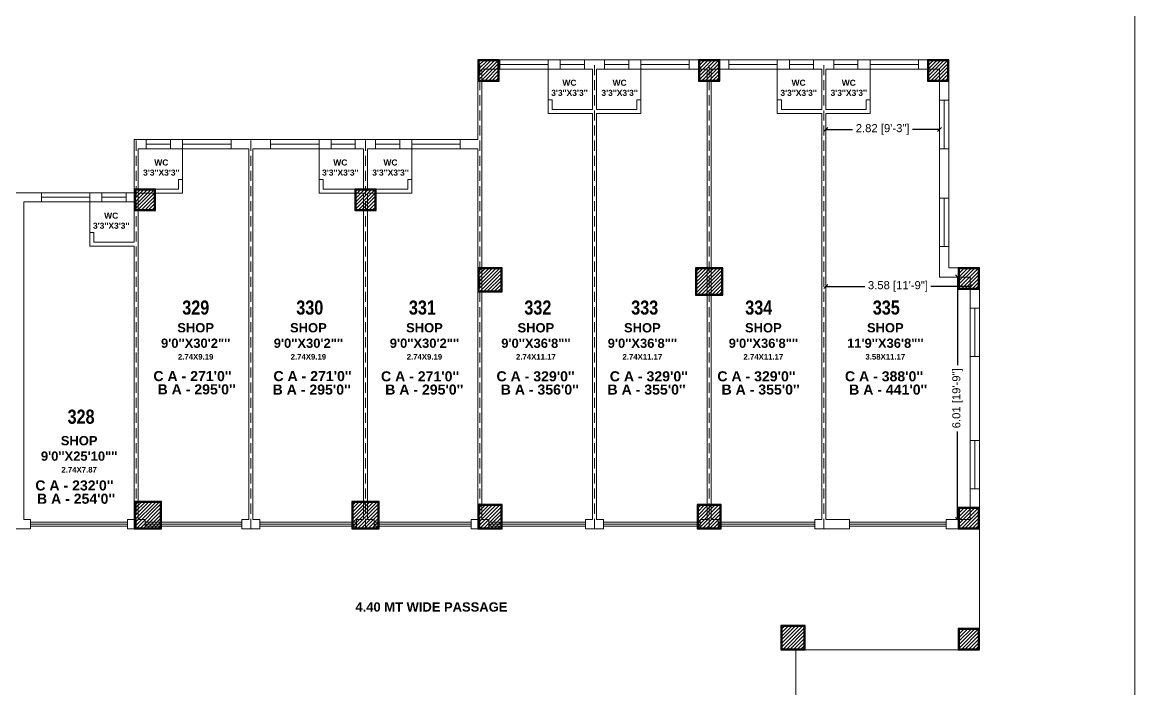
# Model space of a CAD drawing. Header units: metres. Extents: x 0 to 8495, y 0 to 3455.
# Drawn here: x 8367.14 to 8394.72, y 198.72 to 215.25 of the extents above; entities that cross this region are included whole.
import ezdxf

# ---------------------------------------------------------------- set-up
doc = ezdxf.new("R2010")
doc.units = ezdxf.units.M
doc.header["$MEASUREMENT"] = 0
doc.linetypes.add('DASH2', pattern=[0.375, 0.25, -0.125])
doc.layers.get('0').update_dxf_attribs({"lineweight": 18})
doc.layers.add('Columns', color=12, linetype='Continuous', lineweight=25)
doc.styles.add('Annotative', font='arial.ttf')
doc.styles.get("Standard").update_dxf_attribs({"font": 'ARIALN.TTF', "height": 0.2})
doc.dimstyles.get("Standard").update_dxf_attribs({"dimtxt": 0.2, "dimasz": 0.1, "dimexe": 0.08, "dimexo": 0.1125, "dimgap": 0.09, "dimtad": 0, "dimtoh": 1, "dimzin": 0, "dimdsep": 46, "dimtxsty": 'Annotative', "dimblk": 'OBLIQUE', "dimcen": 0.09, "dimse1": 1, "dimse2": 1, "dimclrt": 256, "dimadec": 0, "dimazin": 0, "dimtfac": 1, "dimtofl": 0, "dimtmove": 0, "dimatfit": 3, "dimldrblk": 'OBLIQUE', "dimfxl": 1, "dimtolj": 1, "dimtzin": 0, "dimarcsym": 0})

# ---------------------------------------------------------------- blocks, each defined once
blk = doc.blocks.new('_Oblique')
at = {"color": 0, "linetype": 'ByBlock', "lineweight": -2}
blk.add_line((-0.5, -0.5), (0.5, 0.5), dxfattribs=at)
blk = doc.blocks.new('*D81')
at = {"color": 0, "lineweight": -2, "transparency": 16777216}
for p, q in [((8387.06, 212.59), (8387.728, 212.59)), ((8389.884, 212.59), (8389.215, 212.59))]:
    blk.add_line(p, q, dxfattribs=at)
at = {"layer": 'Defpoints', "color": 0, "transparency": 16777216}
for p in [(8387.06, 214.085), (8389.884, 214.085), (8389.884, 212.59)]:
    blk.add_point(p, dxfattribs=at)
at = {"color": 0, "lineweight": -2, "transparency": 16777216, "xscale": 0.1, "yscale": 0.1, "zscale": 0.1, "rotation": 180}
blk.add_blockref('_Oblique', (8387.06, 212.59), dxfattribs=at)
at = {"color": 0, "lineweight": -2, "transparency": 16777216, "xscale": 0.1, "yscale": 0.1, "zscale": 0.1}
blk.add_blockref('_Oblique', (8389.884, 212.59), dxfattribs=at)
at = {"lineweight": 0, "transparency": 16777216, "insert": (8388.472, 212.59), "char_height": 0.2, "attachment_point": 5, "style": 'Annotative'}
blk.add_mtext('\\A1;2.82 [9\'-3"]', dxfattribs=at)
blk = doc.blocks.new('*D82')
at = {"color": 0, "lineweight": -2, "transparency": 16777216}
for p, q in [((8387.06, 208.697), (8388.032, 208.697)), ((8390.643, 208.697), (8389.67, 208.697))]:
    blk.add_line(p, q, dxfattribs=at)
at = {"layer": 'Defpoints', "color": 0, "transparency": 16777216}
for p in [(8387.06, 208.929), (8390.643, 208.929), (8387.06, 208.697)]:
    blk.add_point(p, dxfattribs=at)
at = {"color": 0, "lineweight": -2, "transparency": 16777216, "xscale": 0.1, "yscale": 0.1, "zscale": 0.1, "rotation": 180}
blk.add_blockref('_Oblique', (8387.06, 208.697), dxfattribs=at)
at = {"color": 0, "lineweight": -2, "transparency": 16777216, "xscale": 0.1, "yscale": 0.1, "zscale": 0.1}
blk.add_blockref('_Oblique', (8390.643, 208.697), dxfattribs=at)
at = {"lineweight": 0, "transparency": 16777216, "insert": (8388.851, 208.697), "char_height": 0.2, "attachment_point": 5, "style": 'Annotative'}
blk.add_mtext('\\A1;3.58 [11\'-9"]', dxfattribs=at)
blk = doc.blocks.new('*D83')
at = {"color": 0, "lineweight": -2, "transparency": 16777216}
for p, q in [((8390.329, 208.929), (8390.329, 206.742)), ((8390.329, 202.915), (8390.329, 205.102))]:
    blk.add_line(p, q, dxfattribs=at)
at = {"layer": 'Defpoints', "color": 0, "transparency": 16777216}
for p in [(8390.643, 208.929), (8390.329, 202.915), (8390.643, 202.915)]:
    blk.add_point(p, dxfattribs=at)
at = {"color": 0, "lineweight": -2, "transparency": 16777216, "xscale": 0.1, "yscale": 0.1, "zscale": 0.1}
for p, rotation in [((8390.329, 208.929), 90), ((8390.329, 202.915), 270)]:
    blk.add_blockref('_Oblique', p, dxfattribs=dict(at, rotation=rotation))
at = {"lineweight": 0, "transparency": 16777216, "insert": (8390.329, 205.922), "char_height": 0.2, "attachment_point": 5, "rotation": 90, "style": 'Annotative'}
blk.add_mtext('\\A1;6.01 [19\'-9"]', dxfattribs=at)

msp = doc.modelspace()

# ---------------------------------------------------------------- hatches: boundary and pattern name
at = {"layer": 'Columns', "lineweight": 20}
h = msp.add_hatch(dxfattribs=at)
h.set_pattern_fill('ANSI31', color=5, scale=0.5)
h.set_pattern_definition([(45, (1247.26931, -244.046405), (-0.0441941738, 0.0441941738), [])])
h.paths.add_polyline_path([(8378.461, 213.81), (8378.941, 213.81), (8378.941, 214.29), (8378.461, 214.29)])
h = msp.add_hatch(dxfattribs=at)
h.set_pattern_fill('ANSI31', color=5, scale=0.5)
h.set_pattern_definition([(45, (1252.73674, -244.046405), (-0.0441941738, 0.0441941738), [])])
h.paths.add_polyline_path([(8383.929, 213.81), (8384.409, 213.81), (8384.409, 214.29), (8383.929, 214.29)])
h = msp.add_hatch(dxfattribs=at)
h.set_pattern_fill('ANSI31', color=5, scale=0.5)
h.set_pattern_definition([(45, (1258.416915, -244.046405), (-0.0441941738, 0.0441941738), [])])
h.paths.add_polyline_path([(8389.609, 213.81), (8390.089, 213.81), (8390.089, 214.29), (8389.609, 214.29)])
h = msp.add_hatch(dxfattribs=at)
h.set_pattern_fill('ANSI31', color=5, scale=0.5)
h.set_pattern_definition([(45, (1238.745664, -247.253395), (-0.0441941738, 0.0441941738), [])])
h.paths.add_polyline_path([(8369.937, 210.603), (8370.417, 210.603), (8370.417, 211.083), (8369.937, 211.083)])
h = msp.add_hatch(dxfattribs=at)
h.set_pattern_fill('ANSI31', color=5, scale=0.5)
h.set_pattern_definition([(45, (1244.213095, -247.253395), (-0.0441941738, 0.0441941738), [])])
h.paths.add_polyline_path([(8375.405, 210.603), (8375.885, 210.603), (8375.885, 211.083), (8375.405, 211.083)])
at = {"layer": 'Columns'}
h = msp.add_hatch(dxfattribs=at)
h.set_pattern_fill('ANSI31', scale=0.5)
h.set_pattern_definition([(45, (1247.30431, -249.20235), (-0.0441941738, 0.0441941738), [])])
h.paths.add_polyline_path([(8378.461, 208.584), (8379.011, 208.584), (8379.011, 209.134), (8378.461, 209.134)])
h = msp.add_hatch(dxfattribs=at)
h.set_pattern_fill('ANSI31', color=6, scale=0.5)
h.set_pattern_definition([(45, (1252.81174, -249.35235), (-0.0441941738, 0.0441941738), [])])
h.paths.add_polyline_path([(8384.484, 208.504), (8384.484, 209.134), (8383.854, 209.134), (8383.854, 208.504)])
at = {"layer": 'Columns', "lineweight": 20}
h = msp.add_hatch(dxfattribs=at)
h.set_pattern_fill('ANSI31', color=5, scale=0.5)
h.set_pattern_definition([(45, (1259.17586, -249.20235), (-0.0441941738, 0.0441941738), [])])
h.paths.add_polyline_path([(8390.368, 208.654), (8390.848, 208.654), (8390.848, 209.134), (8390.368, 209.134)])
at = {"layer": 'Columns'}
h = msp.add_hatch(dxfattribs=at)
h.set_pattern_fill('ANSI31', color=6, scale=0.5)
h.set_pattern_definition([(45, (1238.895664, -255.14629), (-0.0441941738, 0.0441941738), [])])
h.paths.add_polyline_path([(8370.567, 202.71), (8370.567, 203.34), (8369.937, 203.34), (8369.937, 202.71)])
h = msp.add_hatch(dxfattribs=at)
h.set_pattern_fill('ANSI31', color=6, scale=0.5)
h.set_pattern_definition([(45, (1244.288095, -255.14629), (-0.0441941738, 0.0441941738), [])])
h.paths.add_polyline_path([(8375.96, 202.71), (8375.96, 203.34), (8375.33, 203.34), (8375.33, 202.71)])
h = msp.add_hatch(dxfattribs=at)
h.set_pattern_fill('ANSI31', scale=0.5)
h.set_pattern_definition([(45, (1247.30431, -255.07629), (-0.0441941738, 0.0441941738), [])])
h.paths.add_polyline_path([(8378.461, 202.71), (8379.011, 202.71), (8379.011, 203.26), (8378.461, 203.26)])
h = msp.add_hatch(dxfattribs=at)
h.set_pattern_fill('ANSI31', scale=0.5)
h.set_pattern_definition([(45, (1252.73674, -255.07629), (-0.0441941738, 0.0441941738), [])])
h.paths.add_polyline_path([(8383.894, 202.71), (8384.444, 202.71), (8384.444, 203.26), (8383.894, 203.26)])
at = {"layer": 'Columns', "lineweight": 20}
h = msp.add_hatch(dxfattribs=at)
h.set_pattern_fill('ANSI31', color=5, scale=0.5)
h.set_pattern_definition([(45, (1259.17586, -255.14629), (-0.0441941738, 0.0441941738), [])])
h.paths.add_polyline_path([(8390.368, 202.71), (8390.848, 202.71), (8390.848, 203.19), (8390.368, 203.19)])
at = {"layer": 'Columns'}
h = msp.add_hatch(dxfattribs=at)
h.set_pattern_fill('ANSI31', scale=0.5)
h.set_pattern_definition([(45, (1254.81796, -258.074664), (-0.0441941738, 0.0441941738), [])])
h.paths.add_polyline_path([(8385.975, 199.711), (8386.525, 199.711), (8386.525, 200.261), (8385.975, 200.261)])
at = {"layer": 'Columns', "lineweight": 20}
h = msp.add_hatch(dxfattribs=at)
h.set_pattern_fill('ANSI31', color=5, scale=0.5)
h.set_pattern_definition([(45, (1259.17586, -258.144664), (-0.0441941738, 0.0441941738), [])])
h.paths.add_polyline_path([(8390.368, 199.711), (8390.848, 199.711), (8390.848, 200.191), (8390.368, 200.191)])

# ---------------------------------------------------------------- linework, layer by layer
at = {"lineweight": 0}
for p, q in [((8387.19, 214.315), (8378.436, 214.315)), ((8378.436, 212.338), (8378.436, 214.315)), ((8380.777, 214.315), (8380.477, 214.315)), ((8380.477, 214.315), (8380.477, 214.085)), ((8380.477, 214.2), (8381.077, 214.2)), ((8381.077, 214.085), (8381.077, 214.315)), ((8384.119, 214.315), (8381.277, 214.315)), ((8381.577, 214.085), (8381.577, 214.315)), ((8382.177, 214.2), (8381.577, 214.2)), ((8381.877, 214.315), (8382.177, 214.315)), ((8382.177, 214.315), (8382.177, 214.085)), ((8387.19, 214.315), (8384.119, 214.315)), ((8386.46, 214.315), (8386.16, 214.315)), ((8386.16, 214.315), (8386.16, 214.085)), ((8386.16, 214.2), (8386.76, 214.2)), ((8386.76, 214.085), (8386.76, 214.315)), ((8387.19, 214.315), (8390.114, 214.315)), ((8387.26, 214.085), (8387.26, 214.315)), ((8387.86, 214.2), (8387.26, 214.2)), ((8387.56, 214.315), (8387.86, 214.315)), ((8387.86, 214.315), (8387.86, 214.085)), ((8390.114, 214.315), (8390.114, 209.159)), ((8381.277, 214.085), (8378.536, 214.085)), ((8378.536, 213.656), (8378.536, 214.085)), ((8380.177, 214.085), (8380.177, 212.985)), ((8380.277, 214.085), (8380.177, 214.085)), ((8380.177, 214.085), (8380.177, 213.325)), ((8380.277, 214.085), (8381.277, 214.085)), ((8381.277, 214.085), (8380.277, 214.085)), ((8380.477, 214.085), (8381.077, 214.085)), ((8381.277, 214.085), (8381.277, 213.085)), ((8381.277, 213.656), (8381.277, 214.085)), ((8381.277, 214.085), (8381.277, 213.085)), ((8381.277, 214.085), (8381.277, 213.085)), ((8381.277, 214.085), (8381.277, 213.085)), ((8381.277, 214.085), (8381.277, 213.085)), ((8381.277, 213.656), (8381.277, 214.085)), ((8381.377, 214.085), (8381.377, 213.085)), ((8384.119, 214.085), (8381.377, 214.085)), ((8381.377, 213.656), (8381.377, 214.085)), ((8381.377, 214.085), (8381.377, 213.085)), ((8381.377, 213.656), (8381.377, 214.085)), ((8381.377, 214.085), (8381.377, 213.085)), ((8381.377, 214.085), (8381.377, 213.085)), ((8381.377, 214.085), (8381.377, 213.085)), ((8382.377, 214.085), (8381.377, 214.085)), ((8381.377, 214.085), (8381.377, 213.085)), ((8381.377, 214.085), (8382.377, 214.085)), ((8382.177, 214.085), (8381.577, 214.085)), ((8382.377, 214.085), (8382.477, 214.085)), ((8382.477, 214.085), (8382.477, 212.985)), ((8382.477, 214.085), (8382.477, 213.325)), ((8383.119, 214.085), (8384.119, 214.085)), ((8384.119, 214.085), (8383.119, 214.085)), ((8384.119, 214.085), (8384.119, 213.085)), ((8384.119, 213.656), (8384.119, 214.085)), ((8384.119, 214.085), (8384.119, 213.085)), ((8384.119, 214.085), (8384.119, 213.085)), ((8384.119, 214.085), (8384.119, 213.085)), ((8384.119, 214.085), (8384.119, 213.085)), ((8384.119, 214.085), (8384.119, 213.085)), ((8384.119, 213.656), (8384.119, 214.085)), ((8384.119, 214.085), (8384.119, 213.085)), ((8384.119, 214.085), (8384.119, 213.085)), ((8384.119, 214.085), (8384.119, 213.085)), ((8384.119, 214.085), (8384.119, 213.085)), ((8386.96, 214.085), (8384.219, 214.085)), ((8384.219, 213.656), (8384.219, 214.085)), ((8384.219, 214.085), (8384.219, 202.915)), ((8384.219, 213.656), (8384.219, 214.085)), ((8385.86, 214.085), (8385.86, 212.985)), ((8385.96, 214.085), (8385.86, 214.085)), ((8385.86, 214.085), (8385.86, 213.325)), ((8385.96, 214.085), (8386.96, 214.085)), ((8386.96, 214.085), (8385.96, 214.085)), ((8386.16, 214.085), (8386.76, 214.085)), ((8386.96, 214.085), (8386.96, 213.085)), ((8386.96, 214.085), (8386.96, 213.085)), ((8386.96, 214.085), (8386.96, 213.085)), ((8386.96, 214.085), (8386.96, 213.085)), ((8386.96, 214.085), (8386.96, 213.085)), ((8386.96, 214.085), (8386.96, 213.085)), ((8387.06, 214.085), (8387.06, 213.085)), ((8387.06, 214.085), (8389.884, 214.085)), ((8387.06, 214.085), (8387.06, 213.085)), ((8387.06, 214.085), (8387.06, 213.085)), ((8387.06, 214.085), (8387.06, 213.085)), ((8387.06, 214.085), (8387.06, 213.085)), ((8387.06, 214.085), (8387.06, 213.085)), ((8388.06, 214.085), (8387.06, 214.085)), ((8387.06, 214.085), (8387.06, 213.085)), ((8387.06, 214.085), (8388.06, 214.085)), ((8387.86, 214.085), (8387.26, 214.085)), ((8388.06, 214.085), (8388.16, 214.085)), ((8388.16, 214.085), (8388.16, 212.985)), ((8388.16, 214.085), (8388.16, 213.325)), ((8389.46, 214.085), (8389.36, 214.085)), ((8389.884, 214.085), (8389.884, 208.929)), ((8378.536, 213.656), (8378.536, 202.915)), ((8384.119, 213.644), (8384.119, 213.085)), ((8384.119, 213.644), (8384.119, 213.085)), ((8380.177, 213.325), (8380.277, 213.325)), ((8380.277, 213.325), (8380.277, 213.085)), ((8382.377, 213.325), (8382.377, 213.085)), ((8382.477, 213.325), (8382.377, 213.325)), ((8385.86, 213.325), (8385.96, 213.325)), ((8385.96, 213.325), (8385.96, 213.085)), ((8388.06, 213.325), (8388.06, 213.085)), ((8388.16, 213.325), (8388.06, 213.325)), ((8380.277, 213.085), (8381.277, 213.085)), ((8382.377, 213.085), (8381.377, 213.085)), ((8385.96, 213.085), (8386.96, 213.085)), ((8388.06, 213.085), (8387.06, 213.085)), ((8380.177, 212.985), (8381.277, 212.985)), ((8381.277, 212.985), (8381.277, 202.915)), ((8381.377, 212.985), (8381.377, 202.915)), ((8382.477, 212.985), (8381.377, 212.985)), ((8384.119, 212.985), (8384.119, 202.915)), ((8384.119, 212.985), (8384.119, 202.915)), ((8385.86, 212.985), (8386.96, 212.985)), ((8386.96, 212.985), (8386.96, 202.915)), ((8387.06, 212.985), (8387.06, 202.915)), ((8388.16, 212.985), (8387.06, 212.985)), ((8375.695, 212.338), (8369.912, 212.338)), ((8369.912, 211.02), (8369.912, 212.338)), ((8370.212, 212.108), (8370.212, 212.338)), ((8370.812, 212.223), (8370.212, 212.223)), ((8370.512, 212.338), (8370.812, 212.338)), ((8370.812, 212.338), (8370.812, 212.108)), ((8375.595, 212.338), (8372.754, 212.338)), ((8375.095, 212.338), (8374.795, 212.338)), ((8374.795, 212.338), (8374.795, 212.108)), ((8374.795, 212.223), (8375.395, 212.223)), ((8375.395, 212.108), (8375.395, 212.338)), ((8378.436, 212.338), (8375.595, 212.338)), ((8375.895, 212.108), (8375.895, 212.338)), ((8376.495, 212.223), (8375.895, 212.223)), ((8376.195, 212.338), (8376.495, 212.338)), ((8376.495, 212.338), (8376.495, 212.108)), ((8378.436, 212.338), (8377.336, 212.338)), ((8372.754, 212.108), (8370.012, 212.108)), ((8370.012, 211.108), (8370.012, 212.108)), ((8370.012, 212.108), (8370.012, 211.108)), ((8370.012, 211.679), (8370.012, 212.108)), ((8370.012, 212.108), (8370.012, 211.108)), ((8370.012, 211.679), (8370.012, 212.108)), ((8370.012, 212.108), (8370.012, 211.108)), ((8370.012, 212.108), (8370.012, 211.108)), ((8370.012, 212.108), (8370.012, 211.108)), ((8371.012, 212.108), (8370.012, 212.108)), ((8370.012, 212.108), (8370.012, 211.108)), ((8370.012, 212.108), (8371.012, 212.108)), ((8370.812, 212.108), (8370.212, 212.108)), ((8371.012, 212.108), (8371.112, 212.108)), ((8371.112, 212.108), (8371.112, 211.008)), ((8371.112, 212.108), (8371.112, 211.348)), ((8372.754, 212.108), (8372.754, 202.915)), ((8372.854, 212.108), (8372.854, 202.915)), ((8375.595, 212.108), (8372.854, 212.108)), ((8372.854, 211.679), (8372.854, 212.108)), ((8374.495, 212.108), (8374.495, 211.008)), ((8374.595, 212.108), (8374.495, 212.108)), ((8374.495, 212.108), (8374.495, 211.348)), ((8374.595, 212.108), (8375.595, 212.108)), ((8375.595, 212.108), (8374.595, 212.108)), ((8374.795, 212.108), (8375.395, 212.108)), ((8375.595, 212.108), (8375.595, 211.108)), ((8375.595, 211.679), (8375.595, 212.108)), ((8375.595, 212.108), (8375.595, 211.108)), ((8375.595, 212.108), (8375.595, 211.108)), ((8375.595, 212.108), (8375.595, 211.108)), ((8375.595, 212.108), (8375.595, 211.108)), ((8375.595, 211.679), (8375.595, 212.108)), ((8375.695, 212.108), (8375.695, 211.108)), ((8378.436, 212.108), (8375.695, 212.108)), ((8375.695, 211.679), (8375.695, 212.108)), ((8375.695, 212.108), (8375.695, 211.108)), ((8375.695, 211.679), (8375.695, 212.108)), ((8375.695, 212.108), (8375.695, 211.108)), ((8375.695, 212.108), (8375.695, 211.108)), ((8375.695, 212.108), (8375.695, 211.108)), ((8376.695, 212.108), (8375.695, 212.108)), ((8375.695, 212.108), (8375.695, 211.108)), ((8375.695, 212.108), (8376.695, 212.108)), ((8376.495, 212.108), (8375.895, 212.108)), ((8376.695, 212.108), (8376.795, 212.108)), ((8376.795, 212.108), (8376.795, 211.008)), ((8376.795, 212.108), (8376.795, 211.348)), ((8377.436, 212.108), (8378.436, 212.108)), ((8378.436, 212.108), (8377.436, 212.108)), ((8378.436, 212.108), (8378.436, 211.108)), ((8378.436, 212.108), (8378.436, 211.108)), ((8378.436, 212.108), (8378.436, 211.108)), ((8378.436, 212.108), (8378.436, 211.108)), ((8378.436, 212.108), (8378.436, 211.108)), ((8378.436, 212.108), (8378.436, 211.108)), ((8370.012, 211.679), (8370.012, 211.108)), ((8375.595, 211.667), (8375.595, 211.108)), ((8371.012, 211.348), (8371.012, 211.108)), ((8371.112, 211.348), (8371.012, 211.348)), ((8374.495, 211.348), (8374.595, 211.348)), ((8374.595, 211.348), (8374.595, 211.108)), ((8376.695, 211.348), (8376.695, 211.108)), ((8376.795, 211.348), (8376.695, 211.348)), ((8371.012, 211.108), (8370.012, 211.108)), ((8374.595, 211.108), (8375.595, 211.108)), ((8376.695, 211.108), (8375.695, 211.108)), ((8369.912, 211.02), (8364.23, 211.02)), ((8369.912, 211.02), (8367.071, 211.02)), ((8367.171, 210.79), (8367.171, 202.915)), ((8369.912, 210.79), (8367.171, 210.79)), ((8368.812, 210.79), (8368.812, 209.69)), ((8368.912, 210.79), (8368.812, 210.79)), ((8368.812, 210.79), (8368.812, 210.03)), ((8368.912, 210.79), (8369.912, 210.79)), ((8369.912, 210.79), (8368.912, 210.79)), ((8369.412, 211.02), (8369.112, 211.02)), ((8369.112, 211.02), (8369.112, 210.79)), ((8369.112, 210.905), (8369.712, 210.905)), ((8369.112, 210.79), (8369.712, 210.79)), ((8369.712, 210.79), (8369.712, 211.02)), ((8369.912, 210.79), (8369.912, 209.79)), ((8369.912, 209.79), (8369.912, 210.79)), ((8369.912, 210.79), (8369.912, 209.79)), ((8369.912, 210.361), (8369.912, 210.79)), ((8369.912, 210.79), (8369.912, 209.79)), ((8369.912, 210.79), (8369.912, 209.79)), ((8369.912, 210.79), (8369.912, 209.79)), ((8369.912, 210.79), (8369.912, 209.79)), ((8369.912, 210.361), (8369.912, 210.79)), ((8370.012, 211.008), (8370.012, 204.003)), ((8371.112, 211.008), (8370.012, 211.008)), ((8374.495, 211.008), (8375.595, 211.008)), ((8375.595, 211.008), (8375.595, 202.915)), ((8375.695, 211.008), (8375.695, 202.915)), ((8376.795, 211.008), (8375.695, 211.008)), ((8378.436, 211.008), (8378.436, 202.915)), ((8369.912, 210.349), (8369.912, 209.79)), ((8368.812, 210.03), (8368.912, 210.03)), ((8368.912, 210.03), (8368.912, 209.79)), ((8368.812, 209.69), (8369.912, 209.69)), ((8368.912, 209.79), (8369.912, 209.79)), ((8369.912, 209.69), (8369.912, 202.915)), ((8390.114, 209.159), (8390.873, 209.159)), ((8390.873, 209.159), (8390.873, 202.461)), ((8389.884, 208.929), (8390.643, 208.929)), ((8390.643, 208.929), (8390.643, 202.915)), ((8370.012, 204.003), (8370.012, 202.915)), ((8367.342, 202.915), (8367.171, 202.915)), ((8367.342, 202.915), (8367.342, 202.685)), ((8369.912, 202.915), (8369.742, 202.915)), ((8369.742, 202.915), (8369.742, 202.685)), ((8370.183, 202.915), (8370.012, 202.915)), ((8370.183, 202.915), (8370.183, 202.685)), ((8372.754, 202.915), (8372.583, 202.915)), ((8372.583, 202.915), (8372.583, 202.685)), ((8373.024, 202.915), (8372.854, 202.915)), ((8373.024, 202.915), (8373.024, 202.685)), ((8375.595, 202.915), (8375.424, 202.915)), ((8375.424, 202.915), (8375.424, 202.685)), ((8375.865, 202.915), (8375.695, 202.915)), ((8375.865, 202.915), (8375.865, 202.685)), ((8378.436, 202.915), (8378.265, 202.915)), ((8378.265, 202.915), (8378.265, 202.685)), ((8378.707, 202.915), (8378.536, 202.915)), ((8378.707, 202.915), (8378.707, 202.685)), ((8381.277, 202.915), (8381.107, 202.915)), ((8381.107, 202.915), (8381.107, 202.685)), ((8381.548, 202.915), (8381.377, 202.915)), ((8381.548, 202.915), (8381.548, 202.685)), ((8384.119, 202.915), (8383.948, 202.915)), ((8383.948, 202.915), (8383.948, 202.685)), ((8384.119, 202.915), (8383.948, 202.915)), ((8383.948, 202.915), (8383.948, 202.685)), ((8384.389, 202.915), (8384.219, 202.915)), ((8384.389, 202.915), (8384.219, 202.915)), ((8384.389, 202.915), (8384.389, 202.685)), ((8384.389, 202.915), (8384.389, 202.685)), ((8386.96, 202.915), (8386.789, 202.915)), ((8386.789, 202.915), (8386.789, 202.685)), ((8387.651, 202.915), (8387.06, 202.915)), ((8387.651, 202.915), (8387.651, 202.685)), ((8390.051, 202.915), (8390.051, 202.685)), ((8390.051, 202.915), (8390.643, 202.915)), ((8367.342, 202.685), (8366.901, 202.685)), ((8370.142, 202.685), (8369.742, 202.685)), ((8370.183, 202.685), (8370.142, 202.685)), ((8373.024, 202.685), (8372.583, 202.685)), ((8375.695, 202.685), (8375.424, 202.685)), ((8375.865, 202.685), (8375.695, 202.685)), ((8378.707, 202.685), (8378.265, 202.685)), ((8381.377, 202.685), (8381.107, 202.685)), ((8381.548, 202.685), (8381.377, 202.685)), ((8384.219, 202.685), (8383.948, 202.685)), ((8384.219, 202.685), (8383.948, 202.685)), ((8384.389, 202.685), (8384.219, 202.685)), ((8384.389, 202.685), (8384.219, 202.685)), ((8387.19, 202.685), (8386.789, 202.685)), ((8387.06, 202.685), (8387.651, 202.685)), ((8387.651, 202.685), (8387.19, 202.685)), ((8390.114, 202.685), (8390.051, 202.685)), ((8390.051, 202.685), (8390.643, 202.685)), ((8390.643, 202.685), (8390.051, 202.685)), ((8390.873, 202.685), (8390.114, 202.685))]:
    msp.add_line(p, q, dxfattribs=at)
at = {"color": 1, "linetype": 'DASH2', "lineweight": 0}
for p, q in [((8378.486, 202.685), (8378.486, 214.315)), ((8381.327, 202.685), (8381.327, 214.315)), ((8384.169, 202.685), (8384.169, 214.315)), ((8387.01, 202.685), (8387.01, 214.315)), ((8369.962, 202.685), (8369.962, 212.338)), ((8372.804, 202.685), (8372.804, 212.338)), ((8375.645, 202.685), (8375.645, 212.338))]:
    msp.add_line(p, q, dxfattribs=at)
at = {"color": 134, "lineweight": 0}
for p, q in [((8380.177, 214.085), (8380.177, 213.325)), ((8382.477, 214.085), (8382.477, 213.325)), ((8385.86, 214.085), (8385.86, 213.325)), ((8388.16, 214.085), (8388.16, 213.325)), ((8371.112, 212.108), (8371.112, 211.348)), ((8374.495, 212.108), (8374.495, 211.348)), ((8376.795, 212.108), (8376.795, 211.348)), ((8368.812, 210.79), (8368.812, 210.03)), ((8367.342, 202.8), (8369.742, 202.8)), ((8370.183, 202.8), (8372.583, 202.8)), ((8373.024, 202.8), (8375.424, 202.8)), ((8375.865, 202.8), (8378.265, 202.8)), ((8378.707, 202.8), (8381.107, 202.8)), ((8381.548, 202.8), (8383.948, 202.8)), ((8384.389, 202.8), (8386.789, 202.8)), ((8387.651, 202.8), (8390.051, 202.8))]:
    msp.add_line(p, q, dxfattribs=at)
at = {"color": 193, "lineweight": 0}
for p, q in [((8367.342, 202.85), (8369.742, 202.85)), ((8370.183, 202.85), (8372.583, 202.85)), ((8373.024, 202.85), (8375.424, 202.85)), ((8375.865, 202.85), (8378.265, 202.85)), ((8378.707, 202.85), (8381.107, 202.85)), ((8381.548, 202.85), (8383.948, 202.85)), ((8384.389, 202.85), (8386.789, 202.85)), ((8387.651, 202.85), (8390.051, 202.85)), ((8367.342, 202.75), (8369.742, 202.75)), ((8370.183, 202.75), (8372.583, 202.75)), ((8373.024, 202.75), (8375.424, 202.75)), ((8375.865, 202.75), (8378.265, 202.75)), ((8378.707, 202.75), (8381.107, 202.75)), ((8381.548, 202.75), (8383.948, 202.75)), ((8384.389, 202.75), (8386.789, 202.75)), ((8387.651, 202.75), (8390.051, 202.75))]:
    msp.add_line(p, q, dxfattribs=at)
at = {"color": 251, "lineweight": 0}
for p, q in [((8390.873, 202.685), (8390.873, 199.686)), ((8386.32, 199.686), (8386.32, 179.102)), ((8386.32, 199.686), (8390.873, 199.686))]:
    msp.add_line(p, q, dxfattribs=at)
at = {"lineweight": 0}
msp.add_lwpolyline([(8253.018, 335.407), (8394.724, 335.407), (8394.724, 126.342), (8253.018, 126.342)], close=True, dxfattribs=at)
at = {"color": 1, "lineweight": 0}
for points in [[(8380.177, 214.315), (8378.977, 214.315), (8378.977, 214.085), (8380.177, 214.085)], [(8378.977, 214.2), (8380.177, 214.2), (8380.177, 214.2), (8378.977, 214.2)], [(8383.677, 214.315), (8382.477, 214.315), (8382.477, 214.085), (8383.677, 214.085)], [(8382.477, 214.2), (8383.677, 214.2), (8383.677, 214.2), (8382.477, 214.2)], [(8385.86, 214.315), (8384.66, 214.315), (8384.66, 214.085), (8385.86, 214.085)], [(8384.66, 214.2), (8385.86, 214.2), (8385.86, 214.2), (8384.66, 214.2)], [(8389.36, 214.315), (8388.16, 214.315), (8388.16, 214.085), (8389.36, 214.085)], [(8388.16, 214.2), (8389.36, 214.2), (8389.36, 214.2), (8388.16, 214.2)], [(8389.884, 213.311), (8390.114, 213.311), (8390.114, 212.111), (8389.884, 212.111)], [(8389.999, 212.111), (8389.999, 212.111), (8389.999, 213.311), (8389.999, 213.311)], [(8372.312, 212.338), (8371.112, 212.338), (8371.112, 212.108), (8372.312, 212.108)], [(8371.112, 212.223), (8372.312, 212.223), (8372.312, 212.223), (8371.112, 212.223)], [(8374.495, 212.338), (8373.295, 212.338), (8373.295, 212.108), (8374.495, 212.108)], [(8373.295, 212.223), (8374.495, 212.223), (8374.495, 212.223), (8373.295, 212.223)], [(8377.995, 212.338), (8376.795, 212.338), (8376.795, 212.108), (8377.995, 212.108)], [(8376.795, 212.223), (8377.995, 212.223), (8377.995, 212.223), (8376.795, 212.223)], [(8368.812, 211.02), (8367.612, 211.02), (8367.612, 210.79), (8368.812, 210.79)], [(8367.612, 210.905), (8368.812, 210.905), (8368.812, 210.905), (8367.612, 210.905)], [(8389.884, 210.887), (8390.114, 210.887), (8390.114, 209.687), (8389.884, 209.687)], [(8389.999, 209.687), (8389.999, 209.687), (8389.999, 210.887), (8389.999, 210.887)], [(8390.643, 208.155), (8390.873, 208.155), (8390.873, 206.955), (8390.643, 206.955)], [(8390.758, 206.955), (8390.758, 206.955), (8390.758, 208.155), (8390.758, 208.155)], [(8390.643, 204.873), (8390.873, 204.873), (8390.873, 203.673), (8390.643, 203.673)], [(8390.758, 203.673), (8390.758, 203.673), (8390.758, 204.873), (8390.758, 204.873)]]:
    msp.add_lwpolyline(points, close=True, dxfattribs=at)
at = {"lineweight": 0}
for points in [[(8381.277, 213.085), (8381.277, 214.085)], [(8381.377, 213.085), (8381.377, 214.085)], [(8384.119, 212.884), (8384.119, 214.085)], [(8384.119, 212.884), (8384.119, 214.085)], [(8386.96, 213.085), (8386.96, 214.085)], [(8387.06, 213.085), (8387.06, 214.085)], [(8370.012, 211.108), (8370.012, 212.108)], [(8375.595, 211.108), (8375.595, 212.108)], [(8375.695, 211.108), (8375.695, 212.108)], [(8378.436, 211.008), (8378.436, 212.108)], [(8369.912, 209.79), (8369.912, 210.79)]]:
    msp.add_lwpolyline(points, dxfattribs=at)
at = {"layer": 'Columns', "color": 5, "lineweight": 30}
for points in [[(8378.436, 213.785), (8378.966, 213.785), (8378.966, 214.315), (8378.436, 214.315)], [(8378.461, 213.81), (8378.941, 213.81), (8378.941, 214.29), (8378.461, 214.29)], [(8383.904, 213.785), (8384.434, 213.785), (8384.434, 214.315), (8383.904, 214.315)], [(8383.929, 213.81), (8384.409, 213.81), (8384.409, 214.29), (8383.929, 214.29)], [(8389.584, 213.785), (8390.114, 213.785), (8390.114, 214.315), (8389.584, 214.315)], [(8389.609, 213.81), (8390.089, 213.81), (8390.089, 214.29), (8389.609, 214.29)], [(8369.912, 210.578), (8370.442, 210.578), (8370.442, 211.108), (8369.912, 211.108)], [(8369.937, 210.603), (8370.417, 210.603), (8370.417, 211.083), (8369.937, 211.083)], [(8375.38, 210.578), (8375.91, 210.578), (8375.91, 211.108), (8375.38, 211.108)], [(8375.405, 210.603), (8375.885, 210.603), (8375.885, 211.083), (8375.405, 211.083)], [(8390.343, 208.629), (8390.873, 208.629), (8390.873, 209.159), (8390.343, 209.159)], [(8390.368, 208.654), (8390.848, 208.654), (8390.848, 209.134), (8390.368, 209.134)], [(8390.343, 202.685), (8390.873, 202.685), (8390.873, 203.215), (8390.343, 203.215)], [(8390.368, 202.71), (8390.848, 202.71), (8390.848, 203.19), (8390.368, 203.19)], [(8390.343, 199.686), (8390.873, 199.686), (8390.873, 200.216), (8390.343, 200.216)], [(8390.368, 199.711), (8390.848, 199.711), (8390.848, 200.191), (8390.368, 200.191)]]:
    msp.add_lwpolyline(points, close=True, dxfattribs=at)
at = {"layer": 'Columns', "color": 7}
for points in [[(8378.436, 208.559), (8379.036, 208.559), (8379.036, 209.159), (8378.436, 209.159)], [(8378.461, 208.584), (8379.011, 208.584), (8379.011, 209.134), (8378.461, 209.134)], [(8378.436, 202.685), (8379.036, 202.685), (8379.036, 203.285), (8378.436, 203.285)], [(8378.461, 202.71), (8379.011, 202.71), (8379.011, 203.26), (8378.461, 203.26)], [(8383.869, 202.685), (8384.469, 202.685), (8384.469, 203.285), (8383.869, 203.285)], [(8383.894, 202.71), (8384.444, 202.71), (8384.444, 203.26), (8383.894, 203.26)], [(8385.95, 199.686), (8386.55, 199.686), (8386.55, 200.286), (8385.95, 200.286)], [(8385.975, 199.711), (8386.525, 199.711), (8386.525, 200.261), (8385.975, 200.261)]]:
    msp.add_lwpolyline(points, close=True, dxfattribs=at)
at = {"layer": 'Columns', "color": 6}
for points in [[(8383.829, 208.479), (8384.509, 208.479), (8384.509, 209.159), (8383.829, 209.159)], [(8383.854, 208.504), (8384.484, 208.504), (8384.484, 209.134), (8383.854, 209.134)], [(8369.912, 202.685), (8370.592, 202.685), (8370.592, 203.365), (8369.912, 203.365)], [(8369.937, 202.71), (8370.567, 202.71), (8370.567, 203.34), (8369.937, 203.34)], [(8375.305, 202.685), (8375.985, 202.685), (8375.985, 203.365), (8375.305, 203.365)], [(8375.33, 202.71), (8375.96, 202.71), (8375.96, 203.34), (8375.33, 203.34)]]:
    msp.add_lwpolyline(points, close=True, dxfattribs=at)

# ---------------------------------------------------------------- texts
at = {"color": 245, "linetype": 'ByBlock', "lineweight": -2, "char_height": 0.15, "width": 2.26927, "attachment_point": 5}
for insert in [(8380.705, 213.619), (8381.949, 213.619), (8386.388, 213.619), (8387.632, 213.619), (8370.584, 211.642), (8375.023, 211.642), (8376.267, 211.642), (8369.341, 210.324)]:
    msp.add_mtext("{\\fArial|b1|i0|c0|p34;WC\\P3'3''X3'3''}", dxfattribs=dict(at, insert=insert))
at = {"color": 57, "linetype": 'ByBlock', "lineweight": -2, "true_color": 0x80812c, "char_height": 0.35, "width": 5.87922, "attachment_point": 5}
for s, insert in [('{\\fArial Narrow|b1|i0|c0|p34;329}', (8371.438, 208.169)), ('{\\fArial Narrow|b1|i0|c0|p34;330}', (8374.266, 208.169)), ('{\\fArial Narrow|b1|i0|c0|p34;331}', (8377.058, 208.169)), ('{\\fArial Narrow|b1|i0|c0|p34;332}', (8379.922, 208.169)), ('{\\fArial Narrow|b1|i0|c0|p34;333}', (8382.571, 208.169)), ('{\\fArial Narrow|b1|i0|c0|p34;334}', (8385.399, 208.169)), ('{\\fArial Narrow|b1|i0|c0|p34;335}', (8388.563, 208.169)), ('{\\fArial Narrow|b1|i0|c0|p34;328}', (8368.594, 205.463))]:
    msp.add_mtext(s, dxfattribs=dict(at, insert=insert))
at = {"color": 167, "linetype": 'ByBlock', "lineweight": -2, "char_height": 0.23, "width": 5.87922, "attachment_point": 5}
for s, insert in [('{\\fArial|b1|i0|c0|p34;SHOP\\P9\'0\'\'X30\'2"\'\'\\P\\H0.6x;2.74X9.19}', (8371.435, 207.333)), ('{\\fArial|b1|i0|c0|p34;SHOP\\P9\'0\'\'X30\'2"\'\'\\P\\H0.6x;2.74X9.19}', (8374.231, 207.333)), ('{\\fArial|b1|i0|c0|p34;SHOP\\P9\'0\'\'X30\'2"\'\'\\P\\H0.6x;2.74X9.19}', (8377.109, 207.333)), ('{\\fArial|b1|i0|c0|p34;SHOP\\P9\'0\'\'X36\'8"\'\'\\P\\H0.6x;2.74X11.17}', (8379.873, 207.333)), ('{\\fArial|b1|i0|c0|p34;SHOP\\P9\'0\'\'X36\'8"\'\'\\P\\H0.6x;2.74X11.17}', (8382.513, 207.333)), ('{\\fArial|b1|i0|c0|p34;SHOP\\P9\'0\'\'X36\'8"\'\'\\P\\H0.6x;2.74X11.17}', (8385.514, 207.333)), ('{\\fArial|b1|i0|c0|p34;SHOP\\P11\'9\'\'X36\'8"\'\'\\P\\H0.6x;3.58X11.17}', (8388.538, 207.333)), ('{\\fArial|b1|i0|c0|p34;SHOP\\P9\'0\'\'X25\'10"\'\'\\P\\H0.6x;2.74X7.87}', (8368.546, 204.533))]:
    msp.add_mtext(s, dxfattribs=dict(at, insert=insert))
at = {"color": 1, "linetype": 'ByBlock', "lineweight": -2, "true_color": 0xff1a1a, "char_height": 0.25, "width": 6.93704, "attachment_point": 8}
for s, insert in [("{\\fArial|b1|i0|c0|p34;C A - 271'0''}", (8371.356, 206.344)), ("{\\fArial|b1|i0|c0|p34;C A - 271'0''}", (8374.333, 206.344)), ("{\\fArial|b1|i0|c0|p34;C A - 271'0''}", (8377.001, 206.338)), ("{\\fArial|b1|i0|c0|p34;C A - 329'0''}", (8379.865, 206.338)), ("{\\fArial|b1|i0|c0|p34;C A - 329'0''}", (8382.674, 206.338)), ("{\\fArial|b1|i0|c0|p34;C A - 329'0''}", (8385.342, 206.338)), ("{\\fArial|b1|i0|c0|p34;C A - 388'0''}", (8388.506, 206.338)), ("{\\fArial|b1|i0|c0|p34;B A - 295'0''}", (8371.46, 206.015)), ("{\\fArial|b1|i0|c0|p34;B A - 295'0''}", (8374.313, 206.009)), ("{\\fArial|b1|i0|c0|p34;B A - 295'0''}", (8377.105, 206.009)), ("{\\fArial|b1|i0|c0|p34;B A - 356'0''}", (8379.969, 206.009)), ("{\\fArial|b1|i0|c0|p34;B A - 355'0''}", (8382.618, 206.009)), ("{\\fArial|b1|i0|c0|p34;B A - 355'0''}", (8385.446, 206.009)), ("{\\fArial|b1|i0|c0|p34;B A - 441'0''}", (8388.61, 206.009)), ("{\\fArial|b1|i0|c0|p34;C A - 232'0''}", (8368.428, 203.632)), ("{\\fArial|b1|i0|c0|p34;B A - 254'0''}", (8368.469, 203.303))]:
    msp.add_mtext(s, dxfattribs=dict(at, insert=insert))
at = {"color": 251, "linetype": 'ByBlock', "lineweight": -2, "insert": (8377.282, 200.746), "char_height": 0.23, "width": 3.84541, "attachment_point": 5}
msp.add_mtext('{\\fArial|b1|i0|c0|p34;4.40 MT WIDE PASSAGE}', dxfattribs=at)

# ---------------------------------------------------------------- dimensions: what is measured, and where the dimension line sits
at = {"lineweight": 0}
for base, p1, p2, picture, middle in [((8389.884, 212.59), (8387.06, 214.085), (8389.884, 214.085), '*D81', (8388.472, 212.59)), ((8387.06, 208.697), (8390.643, 208.929), (8387.06, 208.929), '*D82', (8388.851, 208.697))]:
    dim = msp.add_linear_dim(base=base, p1=p1, p2=p2, dimstyle='Standard', override={"dimfxl": 1.25}, dxfattribs=at)
    dim.commit()
    dim.dimension.update_dxf_attribs({"geometry": picture, "text_midpoint": middle})
dim = msp.add_linear_dim(base=(8390.329, 202.915), p1=(8390.643, 208.929), p2=(8390.643, 202.915), angle=90, dimstyle='Standard', override={"dimfxl": 1.25}, dxfattribs=at)
dim.commit()
dim.dimension.update_dxf_attribs({"geometry": '*D83', "text_midpoint": (8390.329, 205.922)})

doc.saveas('drawing.dxf')
